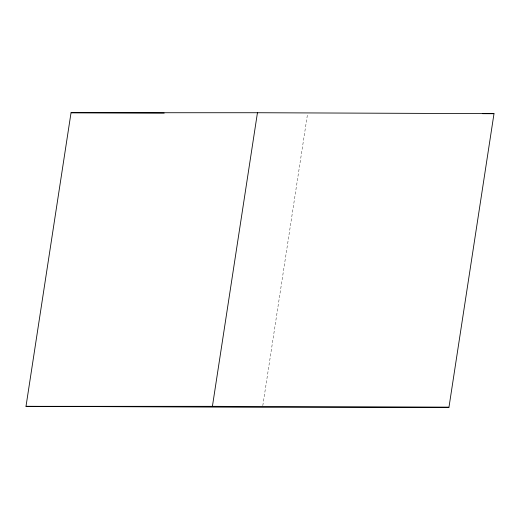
<?xml version="1.0" encoding="UTF-8"?>
<svg xmlns="http://www.w3.org/2000/svg" width="520" height="520" viewBox="0 0 520 520"><rect width="100%" height="100%" fill="white"/><g stroke="black" fill="none" stroke-linecap="round" stroke-linejoin="round"><path stroke-width="0.39" stroke-dasharray="2.6 1.95" d="M262.795 405.665L307.587 113.666"/><path stroke-width="0.78" d="M26 406.334L71.039 112.73L257.452 112.73L494 113.666L448.962 407.271L262.548 407.271L26 406.334L212.414 406.334L448.962 407.271M212.414 406.334L257.452 112.73M482.651 113.666L494 113.666M71.039 112.73L164.203 113.1"/></g></svg>
